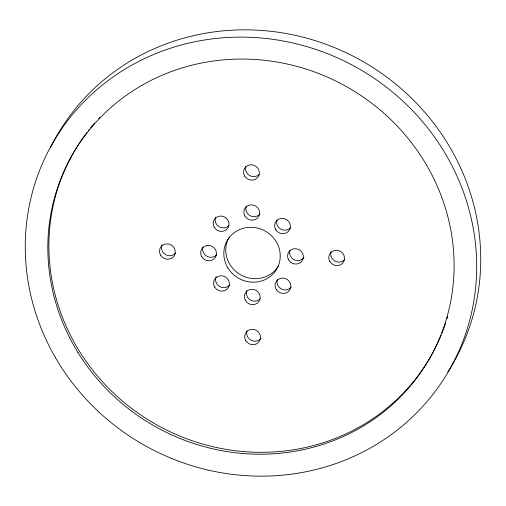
<?xml version="1.0" encoding="UTF-8"?>
<svg xmlns="http://www.w3.org/2000/svg" width="506" height="506" viewBox="0 0 506 506"><rect width="100%" height="100%" fill="white"/><g stroke="black" fill="none" stroke-linecap="round" stroke-linejoin="round"><path stroke-width="0.76" d="M69.936 159.611A205.619 195 29.2 0 1 70.96 157.556M278.496 265.89A28.557 27.084 29.2 0 1 240.287 274.631A28.557 27.084 29.2 0 1 229.161 237.124M259.945 213.994A7.995 7.584 29.2 0 1 249.901 215.6A7.995 7.584 29.2 0 1 246.245 206.125M228.82 225.739A7.995 7.584 29.2 0 1 218.832 226.555A7.995 7.584 29.2 0 1 215.695 217.118M216.783 254.588A7.995 7.584 29.2 0 1 206.96 256.321A7.995 7.584 29.2 0 1 202.931 247.175M229.553 285.112A7.995 7.584 29.2 0 1 219.452 286.409A7.995 7.584 29.2 0 1 216.1 276.839M260.198 298.806A7.995 7.584 29.2 0 1 250.255 299.931A7.995 7.584 29.2 0 1 246.814 290.583M291.304 287.047A7.995 7.584 29.2 0 1 281.33 288.964A7.995 7.584 29.2 0 1 277.377 279.59M303.967 257.472A7.995 7.584 29.2 0 1 303.676 257.851M303.366 258.212A7.995 7.584 29.2 0 1 293.638 259.464A7.995 7.584 29.2 0 1 289.83 250.438M290.596 227.694A7.995 7.584 29.2 0 1 280.71 229.123A7.995 7.584 29.2 0 1 276.972 219.876M175.449 253.202A7.995 7.584 29.2 0 1 165.354 254.537A7.995 7.584 29.2 0 1 161.964 244.98M259.211 174.469A7.995 7.584 29.2 0 1 249.439 175.455A7.995 7.584 29.2 0 1 245.884 166.341M344.731 259.559A7.995 7.584 29.2 0 1 334.852 261.02A7.995 7.584 29.2 0 1 331.082 251.786M260.951 338.274A7.995 7.584 29.2 0 1 250.989 340.228A7.995 7.584 29.2 0 1 246.998 330.867M436.4 345.706A205.619 195 29.2 0 1 155.684 424.275A205.619 195 29.2 0 1 79.372 143.154M79.796 142.515A205.619 195 29.2 0 1 86.899 132.521M88.303 130.706A205.619 195 29.2 0 1 89.252 129.498M90.7 127.708A205.619 195 29.2 0 1 94.654 123.015M98.765 118.455A205.619 195 29.2 0 1 99.821 117.335M447.69 316.408A205.619 195 29.2 0 1 447.032 318.616M445.634 323.005A205.619 195 29.2 0 1 441.681 333.802M441.105 335.219A205.619 195 29.2 0 1 436.735 345.016M50.461 147.708A228.472 216.663 29.2 0 1 361.676 60.764A228.472 216.663 29.2 0 1 447.702 372.068M227.991 268.041A28.557 27.084 29.2 0 0 276.839 268.876A28.557 27.084 29.2 0 0 251.254 227.302A28.557 27.084 29.2 0 0 227.991 268.041M244.872 215.999A7.995 7.584 29.2 0 0 258.553 216.701A7.995 7.584 29.2 0 0 251.798 204.841A7.995 7.584 29.2 0 0 244.872 215.999M214.354 227.428A7.995 7.584 29.2 0 0 228.035 227.706A7.995 7.584 29.2 0 0 220.913 216.043A7.995 7.584 29.2 0 0 214.354 227.428M201.704 256.593A7.995 7.584 29.2 0 0 215.392 257.295A7.995 7.584 29.2 0 0 208.636 245.435A7.995 7.584 29.2 0 0 201.704 256.593M214.759 287.149A7.995 7.584 29.2 0 0 228.44 287.427A7.995 7.584 29.2 0 0 221.318 275.764A7.995 7.584 29.2 0 0 214.759 287.149M245.442 300.456A7.995 7.584 29.2 0 0 259.123 301.152A7.995 7.584 29.2 0 0 252.374 289.293A7.995 7.584 29.2 0 0 245.442 300.456M276.206 289.451A7.995 7.584 29.2 0 0 289.887 289.736A7.995 7.584 29.2 0 0 282.765 278.072A7.995 7.584 29.2 0 0 276.206 289.451M288.603 259.856A7.995 7.584 29.2 0 0 302.291 260.558A7.995 7.584 29.2 0 0 295.536 248.699A7.995 7.584 29.2 0 0 288.603 259.856M275.802 229.737A7.995 7.584 29.2 0 0 289.483 230.015A7.995 7.584 29.2 0 0 282.361 218.352A7.995 7.584 29.2 0 0 275.802 229.737M245.853 340.728A7.995 7.584 29.2 0 0 259.534 340.962A7.995 7.584 29.2 0 0 252.367 329.317A7.995 7.584 29.2 0 0 245.853 340.728M160.655 255.283A7.995 7.584 29.2 0 0 174.336 255.524A7.995 7.584 29.2 0 0 167.17 243.879A7.995 7.584 29.2 0 0 160.655 255.283M244.74 176.202A7.995 7.584 29.2 0 0 258.421 176.436A7.995 7.584 29.2 0 0 251.254 164.798A7.995 7.584 29.2 0 0 244.74 176.202M329.937 261.64A7.995 7.584 29.2 0 0 343.618 261.874A7.995 7.584 29.2 0 0 336.452 250.236A7.995 7.584 29.2 0 0 329.937 261.64M55.502 357.723A228.472 216.663 29.2 0 0 446.45 374.864A228.472 216.663 29.2 0 0 250.951 37.33A228.472 216.663 29.2 0 0 55.502 357.723M77.899 352.391A205.619 195 29.2 0 0 429.619 358.438A205.619 195 29.2 0 0 245.378 59.094A205.619 195 29.2 0 0 77.899 352.391"/></g></svg>
